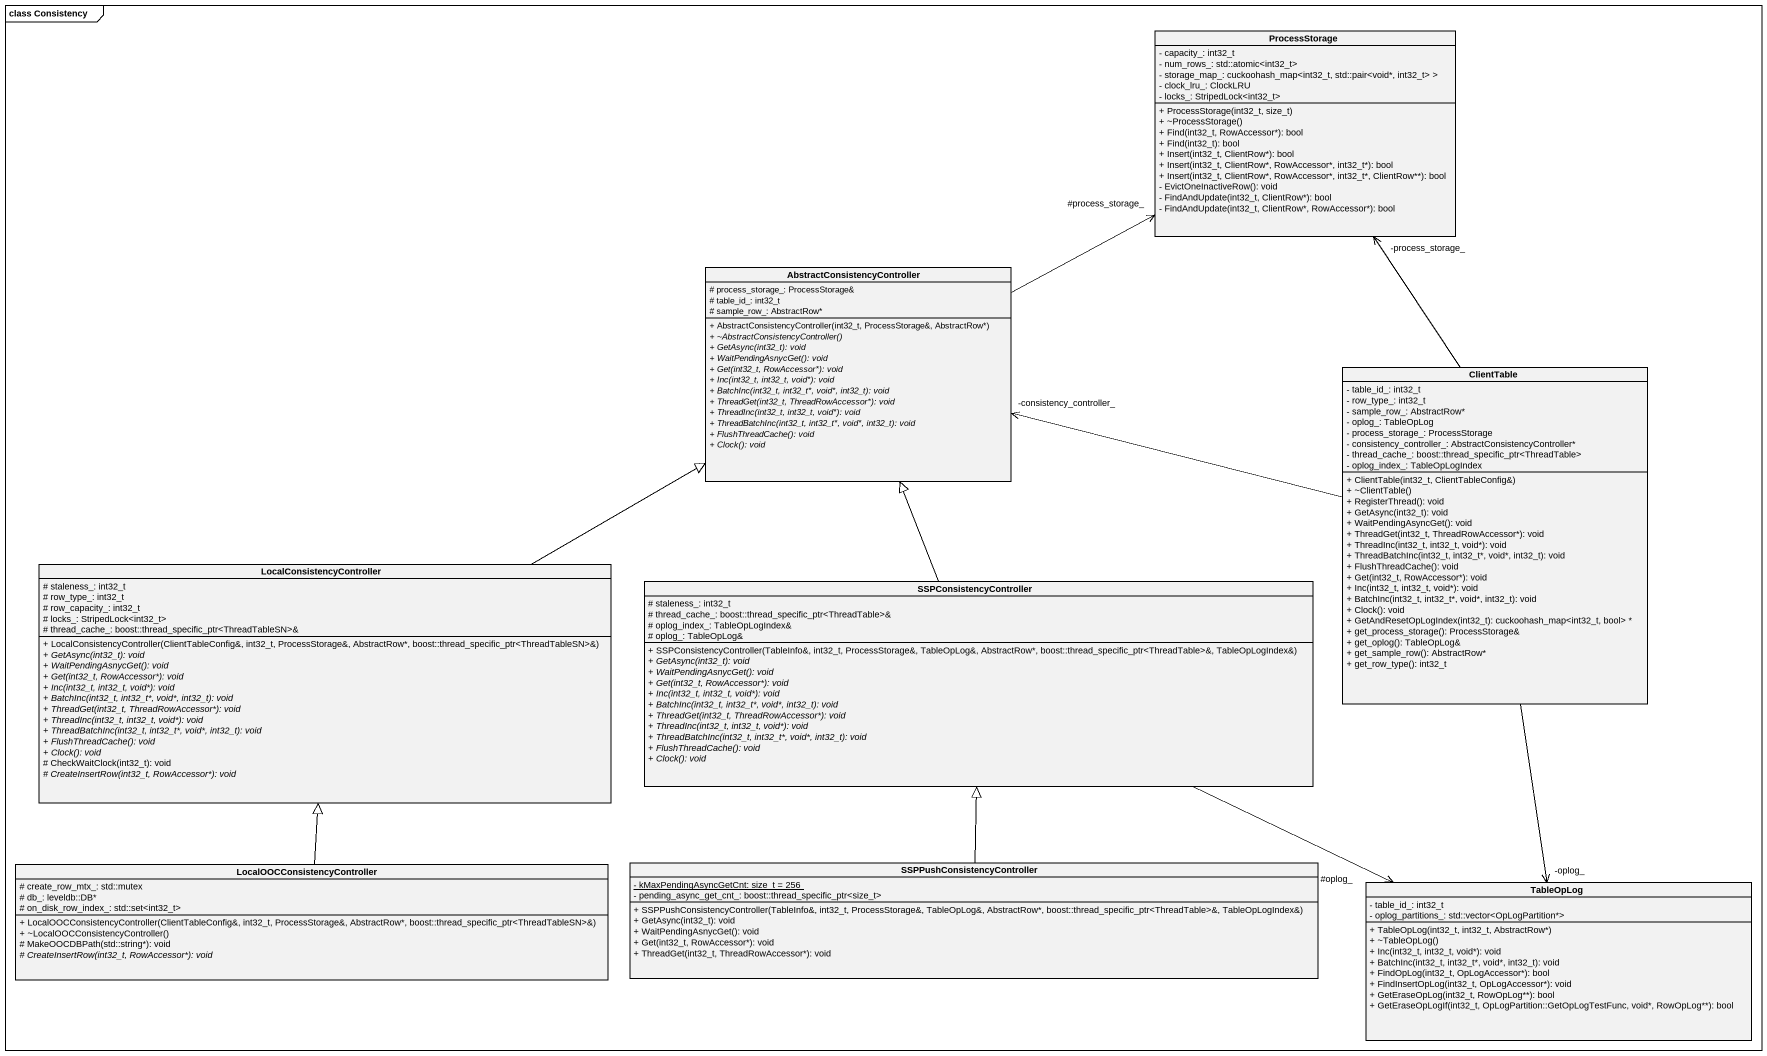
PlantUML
@startuml
mainframe class Consistency
hide circle
hide empty members
skinparam classAttributeIconSize 0
class ProcessStorage {
  - capacity_: int32_t
  - num_rows_: std::atomic<int32_t>
  - storage_map_: cuckoohash_map<int32_t, std::pair<void*, int32_t> >
  - clock_lru_: ClockLRU
  - locks_: StripedLock<int32_t>
  + ProcessStorage(int32_t, size_t)
  + ~ProcessStorage()
  + Find(int32_t, RowAccessor*): bool
  + Find(int32_t): bool
  + Insert(int32_t, ClientRow*): bool
  + Insert(int32_t, ClientRow*, RowAccessor*, int32_t*): bool
  + Insert(int32_t, ClientRow*, RowAccessor*, int32_t*, ClientRow**): bool
  - EvictOneInactiveRow(): void
  - FindAndUpdate(int32_t, ClientRow*): bool
  - FindAndUpdate(int32_t, ClientRow*, RowAccessor*): bool
}
class "AbstractConsistencyController" as AbstractConsistencyControlle {
  # process_storage_: ProcessStorage&
  # table_id_: int32_t
  # sample_row_: AbstractRow*
  + AbstractConsistencyController(int32_t, ProcessStorage&, AbstractRow*)
  {abstract} + ~AbstractConsistencyController()
  {abstract} + GetAsync(int32_t): void
  {abstract} + WaitPendingAsnycGet(): void
  {abstract} + Get(int32_t, RowAccessor*): void
  {abstract} + Inc(int32_t, int32_t, void*): void
  {abstract} + BatchInc(int32_t, int32_t*, void*, int32_t): void
  {abstract} + ThreadGet(int32_t, ThreadRowAccessor*): void
  {abstract} + ThreadInc(int32_t, int32_t, void*): void
  {abstract} + ThreadBatchInc(int32_t, int32_t*, void*, int32_t): void
  {abstract} + FlushThreadCache(): void
  {abstract} + Clock(): void
}
class ClientTable {
  - table_id_: int32_t
  - row_type_: int32_t
  - sample_row_: AbstractRow*
  - oplog_: TableOpLog
  - process_storage_: ProcessStorage
  - consistency_controller_: AbstractConsistencyController*
  - thread_cache_: boost::thread_specific_ptr<ThreadTable>
  - oplog_index_: TableOpLogIndex
  + ClientTable(int32_t, ClientTableConfig&)
  + ~ClientTable()
  + RegisterThread(): void
  + GetAsync(int32_t): void
  + WaitPendingAsyncGet(): void
  + ThreadGet(int32_t, ThreadRowAccessor*): void
  + ThreadInc(int32_t, int32_t, void*): void
  + ThreadBatchInc(int32_t, int32_t*, void*, int32_t): void
  + FlushThreadCache(): void
  + Get(int32_t, RowAccessor*): void
  + Inc(int32_t, int32_t, void*): void
  + BatchInc(int32_t, int32_t*, void*, int32_t): void
  + Clock(): void
  + GetAndResetOpLogIndex(int32_t): cuckoohash_map<int32_t, bool> *
  + get_process_storage(): ProcessStorage&
  + get_oplog(): TableOpLog&
  + get_sample_row(): AbstractRow*
  + get_row_type(): int32_t
}
class LocalConsistencyController {
  # staleness_: int32_t
  # row_type_: int32_t
  # row_capacity_: int32_t
  # locks_: StripedLock<int32_t>
  # thread_cache_: boost::thread_specific_ptr<ThreadTableSN>&
  + LocalConsistencyController(ClientTableConfig&, int32_t, ProcessStorage&, AbstractRow*, boost::thread_specific_ptr<ThreadTableSN>&)
  {abstract} + GetAsync(int32_t): void
  {abstract} + WaitPendingAsnycGet(): void
  {abstract} + Get(int32_t, RowAccessor*): void
  {abstract} + Inc(int32_t, int32_t, void*): void
  {abstract} + BatchInc(int32_t, int32_t*, void*, int32_t): void
  {abstract} + ThreadGet(int32_t, ThreadRowAccessor*): void
  {abstract} + ThreadInc(int32_t, int32_t, void*): void
  {abstract} + ThreadBatchInc(int32_t, int32_t*, void*, int32_t): void
  {abstract} + FlushThreadCache(): void
  {abstract} + Clock(): void
  # CheckWaitClock(int32_t): void
  {abstract} # CreateInsertRow(int32_t, RowAccessor*): void
}
class SSPConsistencyController {
  # staleness_: int32_t
  # thread_cache_: boost::thread_specific_ptr<ThreadTable>&
  # oplog_index_: TableOpLogIndex&
  # oplog_: TableOpLog&
  + SSPConsistencyController(TableInfo&, int32_t, ProcessStorage&, TableOpLog&, AbstractRow*, boost::thread_specific_ptr<ThreadTable>&, TableOpLogIndex&)
  {abstract} + GetAsync(int32_t): void
  {abstract} + WaitPendingAsnycGet(): void
  {abstract} + Get(int32_t, RowAccessor*): void
  {abstract} + Inc(int32_t, int32_t, void*): void
  {abstract} + BatchInc(int32_t, int32_t*, void*, int32_t): void
  {abstract} + ThreadGet(int32_t, ThreadRowAccessor*): void
  {abstract} + ThreadInc(int32_t, int32_t, void*): void
  {abstract} + ThreadBatchInc(int32_t, int32_t*, void*, int32_t): void
  {abstract} + FlushThreadCache(): void
  {abstract} + Clock(): void
}
class "LocalOOCConsistencyController" as LocalOOCConsistencyControlle {
  # create_row_mtx_: std::mutex
  # db_: leveldb::DB*
  # on_disk_row_index_: std::set<int32_t>
  + LocalOOCConsistencyController(ClientTableConfig&, int32_t, ProcessStorage&, AbstractRow*, boost::thread_specific_ptr<ThreadTableSN>&)
  + ~LocalOOCConsistencyController()
  # MakeOOCDBPath(std::string*): void
  {abstract} # CreateInsertRow(int32_t, RowAccessor*): void
}
class SSPPushConsistencyController {
  {static} - kMaxPendingAsyncGetCnt: size_t = 256
  - pending_async_get_cnt_: boost::thread_specific_ptr<size_t>
  + SSPPushConsistencyController(TableInfo&, int32_t, ProcessStorage&, TableOpLog&, AbstractRow*, boost::thread_specific_ptr<ThreadTable>&, TableOpLogIndex&)
  + GetAsync(int32_t): void
  + WaitPendingAsnycGet(): void
  + Get(int32_t, RowAccessor*): void
  + ThreadGet(int32_t, ThreadRowAccessor*): void
}
class TableOpLog {
  - table_id_: int32_t
  - oplog_partitions_: std::vector<OpLogPartition*>
  + TableOpLog(int32_t, int32_t, AbstractRow*)
  + ~TableOpLog()
  + Inc(int32_t, int32_t, void*): void
  + BatchInc(int32_t, int32_t*, void*, int32_t): void
  + FindOpLog(int32_t, OpLogAccessor*): bool
  + FindInsertOpLog(int32_t, OpLogAccessor*): void
  + GetEraseOpLog(int32_t, RowOpLog**): bool
  + GetEraseOpLogIf(int32_t, OpLogPartition::GetOpLogTestFunc, void*, RowOpLog**): bool
}
AbstractConsistencyControlle -right-> "#process_storage_" ProcessStorage
ClientTable -up-> "-process_storage_" ProcessStorage
ClientTable -left-> "-consistency_controller_" AbstractConsistencyControlle
ClientTable --> "-oplog_" TableOpLog
LocalConsistencyController -right-|> AbstractConsistencyControlle
SSPConsistencyController -up-|> AbstractConsistencyControlle
SSPConsistencyController -right-> "#oplog_" TableOpLog
LocalOOCConsistencyControlle -up-|> LocalConsistencyController
SSPPushConsistencyController -up-|> SSPConsistencyController
@enduml
